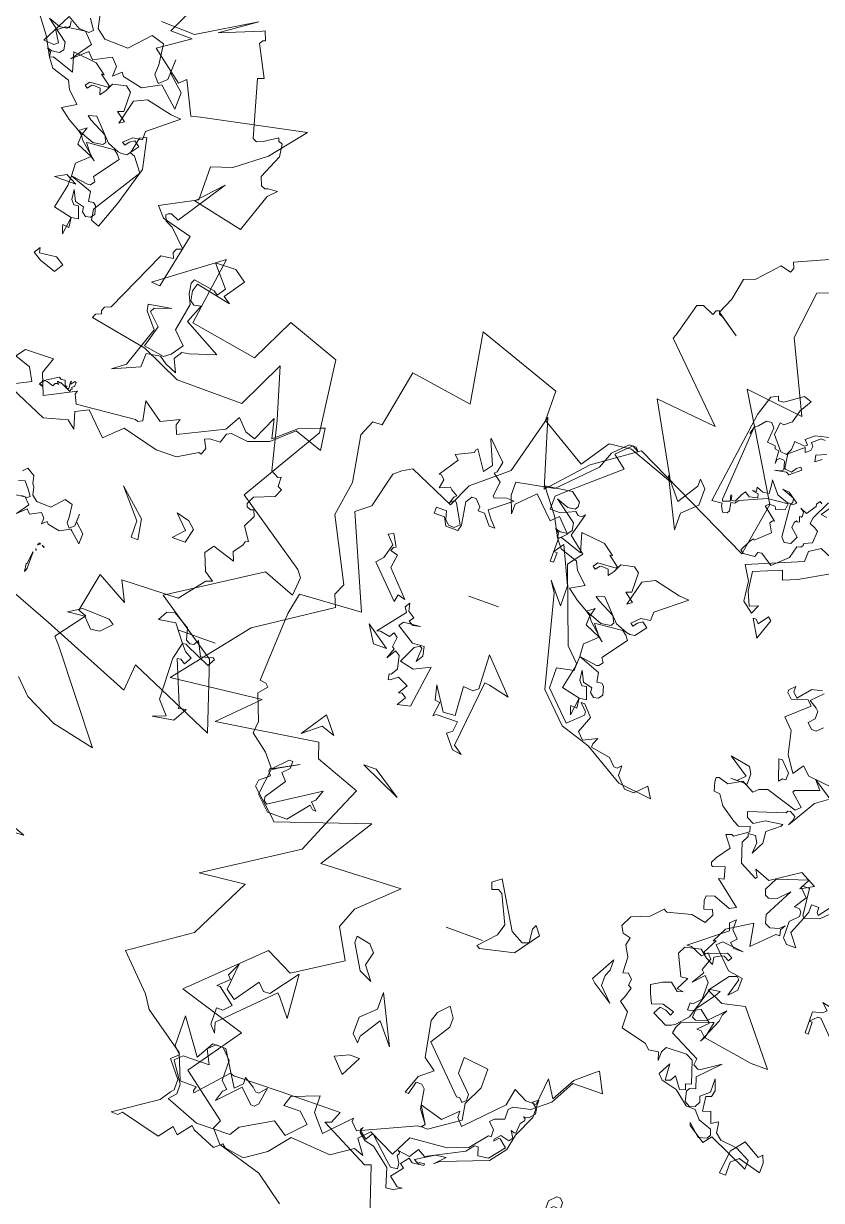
# Model space of a CAD drawing. Header units: metres. Extents: x -71 to 881, y -503 to 661.
# Drawn here: x 206.33 to 210.94, y 552.73 to 559.52 of the extents above; entities that cross this region are included whole.
import ezdxf

# ---------------------------------------------------------------- set-up
doc = ezdxf.new("R2010")
doc.units = ezdxf.units.M
doc.layers.add('ARBRE', color=100, linetype='Continuous', lineweight=13, true_color=0x00ff3f)

# ---------------------------------------------------------------- blocks, each defined once
blk = doc.blocks.new('WMF2', base_point=(0, 0.01))
at = {"color": 251, "lineweight": 0, "true_color": 0x636466}
for points in [[(149.6, -221.91), (157.24, -218.9), (158.3, -210.64), (152.62, -198.66), (162.76, -199.86), (152.65, -183.05), (154.26, -173.69), (175.85, -184.22), (183.13, -179.1), (188.97, -172.64), (192.5, -184.13), (195.26, -173.72), (200.97, -168.92), (202.85, -164.87), (210.8, -168.41), (212.43, -167.44), (213.62, -166.42), (215.13, -160.27), (217.5, -158.38), (210.72, -142.97), (221.5, -142.28), (222.26, -138.6), (222.84, -126.51), (221.75, -126.41), (221.24, -125.83), (222.46, -124.38), (220.76, -119.93), (220.93, -117.85), (217.92, -115.52), (216.01, -113.25), (211.75, -115.52), (215.09, -113.71), (215.69, -113.21), (216.23, -113.25), (216.29, -112.71), (215.78, -112.1), (217.44, -110.7), (217.53, -109.6), (213.13, -105.6), (212.64, -105.02), (197.13, -110.25), (202.88, -101.16), (188.84, -101.73), (195.03, -95.86), (196.4, -92.3), (193.55, -87.25), (201.48, -82.18), (206.17, -84.52), (217.5, -73.62), (205.76, -70.03), (212.07, -61.12), (204.08, -54.99), (204.77, -53.52), (202.84, -51.25), (195.1, -48.95), (190.12, -45.33)], [(52.22, -53.02), (31.88, -54.47), (45.91, -59.56)], [(46.84, -91.88), (40.14, -89.34), (24.4, -82.93), (24.01, -87.6), (8.81, -80.93), (12.69, -92.64), (23.58, -100.08), (8.83, -109.56), (3.27, -107.44), (3.01, -110.61), (3.9, -111.79), (16.57, -120.44), (8.22, -134.47), (9.81, -146.85), (18.98, -150.2), (22.71, -142.59), (34.39, -144.58), (32.65, -156.43), (43.16, -148.65), (41.63, -148.52), (39.67, -158.01), (44.92, -159.4), (46.44, -161.06), (40.43, -164.26), (40.42, -170.12), (36.91, -171.27), (31.95, -175.08), (27.13, -180.99), (44.83, -177.37), (46.41, -176.96), (49.12, -182.48), (50.2, -181.46), (55.69, -185.68), (50.55, -189.17), (54.41, -189.22), (50.23, -198.2)], [(162.25, -221.47), (162.55, -220.76), (164.41, -221.19), (167.6, -217.66), (169.53, -216.89), (170.28, -213.15), (171.44, -210.43), (167.5, -207.63), (170.63, -209.8), (171.33, -210.11), (171.53, -210.62), (172.06, -210.42), (172.36, -209.7), (174.37, -210.56), (175.39, -210.16), (176.98, -204.42), (177.29, -203.7), (165.65, -192.21), (176.34, -193.26), (169.52, -180.97), (177.55, -183.87), (181.35, -183.49), (184.59, -178.67), (192.69, -183.49), (192.69, -188.7), (207.51, -193.95), (205.44, -181.84), (216.23, -183.49), (218.11, -173.58), (219.76, -173.52), (220.92, -170.8), (219.49, -162.84), (220.49, -156.77), (215.08, -146.26), (215.94, -144.26), (215.12, -142.21), (227.2, -134.24), (237.13, -121.84), (221.43, -123.58), (227.53, -117.47), (210.08, -120.09), (209.21, -117.47), (201.41, -114.58), (204.04, -108.47), (206.64, -102.36), (221.47, -92.77), (213.62, -93.64), (218.84, -83.17), (228.67, -76.4), (223.08, -70.7), (221.59, -68.47), (214.46, -63.39), (212.7, -59.01), (209.83, -58.98), (210.04, -58.28), (209.88, -57.88), (205.22, -63.07), (204.55, -62.86), (196.2, -62.98), (185.71, -63.11), (186.56, -61.11), (187.58, -60.7), (178.92, -56.25), (177.9, -56.66), (174.32, -45.95)], [(41.75, -79.1), (39.13, -76.49), (33.51, -73.76), (26.05, -72.12), (37.25, -86.3), (38.33, -87.51), (34.61, -92.45), (35.99, -92.94), (34.69, -99.75), (29.28, -96.73), (30.97, -100.19), (21.09, -100.49), (17.67, -104.7), (16.66, -105.12), (18.28, -106.23), (19.48, -109.18), (18.41, -110.67), (14.49, -109.41), (15.1, -110.95), (13.93, -112.47), (13.73, -113.15), (13.23, -113.37), (14.72, -115.61), (13.76, -117.64), (14.16, -118.66), (14.68, -118.45), (15.39, -118.76), (15.6, -119.27), (14.94, -120.61), (11.56, -121.96), (10.97, -123.39), (11.67, -123.68), (11.74, -125.32), (12.27, -125.11), (13.58, -125.77), (15.6, -134.05), (18.21, -142.77), (22.11, -134.68), (33.61, -134.71), (40.51, -137.9), (50.45, -139.73), (50.16, -140.44), (49.24, -140.81), (49.44, -141.32), (49.15, -142.04), (48.13, -142.44), (43.19, -153.31), (41.06, -153.59), (41.43, -154.51), (41.13, -155.22), (40.11, -155.63), (43.05, -158.46), (44.35, -159.02), (44.76, -160.04), (44.45, -160.3), (43.92, -160.51), (42.49, -159.91), (37.1, -168.03), (40.97, -163.9), (32.15, -161.95), (29.82, -168.64), (28.52, -170), (30.14, -169.93), (30.65, -169.72), (31.37, -170.03), (31.94, -171.46), (30.17, -175.61), (30.45, -177.74), (31.15, -178.04), (31.35, -178.56), (33.6, -177.07), (34.61, -176.66), (35.32, -176.96), (38.04, -186.65), (37.02, -187.05), (39.7, -192.27), (39.35, -192.88), (38.94, -193.04), (39.56, -194.57), (39.97, -194.4), (46.81, -191.62), (41.05, -195.63), (50.47, -189.97), (56.38, -190.15)], [(151.61, -227.39), (162.65, -222.48), (162.25, -221.47), (162.25, -221.47)], [(220.57, -50.22), (221.79, -50.2), (214.78, -54.92), (213.59, -56.76), (213.1, -57.26), (213.13, -59.1), (215.47, -61.97), (214.27, -63.08), (215.5, -64.29), (215.56, -69.52), (211.34, -63.72), (209.67, -66.67), (207.37, -66.7), (203.77, -60.91), (202.56, -62.13), (202.58, -63.23), (200.85, -62.15), (200.24, -61.55), (199.64, -61.56), (198.56, -62.79), (199.01, -59.87), (199.61, -59.26), (200.21, -59.24), (202.55, -61.52), (206.05, -57.94), (205.47, -59.78), (204.85, -60.28), (206.1, -61.48), (206.14, -65.01), (207.85, -66.7), (209.07, -66.69), (210.27, -65.56), (209.03, -63.15), (213.66, -63.1), (214.86, -61.99), (212.51, -58.47), (212.49, -56.77), (213.57, -55.55), (207.7, -53.3), (201.85, -53.37), (200.78, -55.09), (195.57, -58.07), (193.11, -56.39), (190.24, -59.36), (192.08, -61.04), (195, -61.01), (194.41, -62.83), (189.81, -64.59), (189.77, -61.68), (187.3, -58.79), (183.33, -62.96), (183.33, -62.37), (182.1, -61.15), (172.77, -65.4), (172.29, -65.4), (171.68, -66.02), (173.43, -68.94), (169.39, -67.77), (166.98, -70.11), (166.96, -69.01), (165.85, -67.81), (160.08, -73.71), (159.5, -76.65), (157.18, -75.46), (155.35, -75.48), (154.92, -80.22), (153.06, -77.33), (150.8, -81.38), (147.91, -83.85), (147.29, -84.34), (145.55, -80.94), (150.8, -80.88), (153.05, -76.72), (155.95, -74.38), (158.86, -73.73), (159.47, -73.11), (159.44, -71.4), (161.14, -70.78), (161.73, -70.16), (160.64, -69.08), (160.62, -67.87), (161.11, -67.86), (163.5, -64.91), (166.9, -63.65), (173.36, -63.08), (175.14, -59.53), (179.8, -61.8), (181.48, -60.07), (179.75, -57.65), (181.46, -58.23), (184.95, -55.88), (192.02, -56.41), (194.9, -52.85), (198.42, -50.48), (201.82, -51.06), (202.43, -51.55), (203.66, -50.42), (207.69, -52.09), (208.3, -52.68), (210.1, -50.35), (211.21, -51.44), (213, -49.09), (219.97, -50.84), (220.57, -50.22), (220.57, -50.22)], [(156.89, -69.51), (157.43, -66.75), (159.56, -64.03), (167.3, -61.05), (168.14, -60.32), (166.54, -62.02), (168.32, -61.8), (171.36, -59.94), (170.42, -59.42), (170.47, -59.72), (169.59, -59.84), (169.56, -59.52), (171.59, -59.29), (172.31, -59.83), (173.34, -58.5), (172.64, -57.96), (174.22, -55.94), (172.57, -54.64), (171.71, -54.74), (173.12, -54.01), (174.29, -53.87), (175.3, -57.08), (178.61, -59.71), (180.18, -60.09), (181.49, -61.11), (181.56, -61.74), (181.3, -62.07), (181.53, -61.43), (180.22, -60.39), (179.42, -61.68), (175.68, -58.22), (174.72, -57.4), (173.53, -57.53), (173.65, -58.47), (174.34, -59.58), (174.13, -59.93), (174.18, -60.23), (174.45, -60.45), (172.34, -60.13), (171.33, -61.75), (169.98, -60.98), (163.78, -64.16), (162.73, -65.48), (162.11, -65.55), (161.63, -64.1), (159.84, -64.31), (157.76, -66.95), (159.09, -68.05), (159.4, -68.02), (159.94, -67.33), (159.98, -67.64), (159.15, -68.6), (157.6, -68.22), (157.12, -68.85), (157.81, -69.96), (157.22, -69.78), (156.92, -69.81), (156.81, -71.58), (156.27, -72.27), (156.3, -72.59), (156.65, -72.85), (155.79, -72.95), (154.94, -73.93), (155.05, -74.81), (156.1, -75.62), (155.22, -76.3), (155.18, -73.27), (156.89, -69.51), (156.89, -69.51)], [(147.98, -61.05), (146.87, -62.15), (146.26, -62.15), (145.66, -61.53), (145.66, -59.83), (146.26, -60.44), (146.87, -60.44), (147.98, -59.23), (145.66, -55.68), (147.98, -58.61), (147.98, -61.05), (147.98, -61.05)], [(171.68, -66.02), (173.31, -68.24), (173.88, -71.59), (174.47, -72.18), (175.5, -72.18), (176.09, -69.97), (176.66, -69.97), (175.5, -73.22), (173.31, -74.97), (175.5, -76.59), (176.66, -82.74), (176.09, -84.36), (174.47, -86.09), (173.31, -84.36), (173.31, -82.74), (175.5, -79.36), (168.32, -72.18), (167.74, -72.18), (167.15, -71.59), (166.58, -72.18), (166.58, -73.22), (169.36, -76), (169.36, -78.78), (164.96, -78.33), (164.96, -74.97), (166.58, -71.59), (166.11, -68.82), (171.09, -65.45), (172.15, -65.45), (171.68, -66.02), (171.68, -66.02)], [(211.1, -72.56), (210.01, -72.56), (208.8, -73.77), (211.73, -76.09), (212.35, -76.09), (210.51, -77.8), (211.1, -78.4), (210.01, -80.71), (210.51, -76.09), (208.8, -74.88), (205.88, -79.01), (204.66, -77.8), (203.56, -77.8), (200.04, -82.55), (199.42, -74.88), (201.73, -77.8), (202.34, -78.4), (210.51, -70.25), (210.01, -68.43), (211.1, -69.64), (211.1, -72.56), (211.1, -72.56)], [(187.57, -69.19), (189.89, -71.62), (187.57, -72.72), (185.74, -72.72), (187.57, -69.19), (187.57, -69.19)], [(122.21, -79.14), (120.38, -81.45), (117.46, -79.74), (116.86, -80.36), (116.37, -79.14), (116.37, -77.44), (120.38, -78.53), (121.59, -77.44), (121.59, -75.13), (122.69, -75.13), (122.21, -79.14), (122.21, -79.14)], [(184.65, -79.77), (186.95, -76.25), (186.95, -75.04), (188.18, -76.25), (188.18, -79.17), (185.74, -81.48), (185.74, -84.42), (181.72, -76.25), (184.65, -79.77), (184.65, -79.77)], [(114.51, -132.19), (129.81, -142.39), (128.59, -140.94), (132.57, -139.47), (132.73, -139.13), (130.53, -137.19), (131.32, -136.44), (136.79, -138.11), (138.2, -137.61), (139, -136.87), (141.22, -138.01), (143.41, -136.76), (145.13, -137.25), (145.63, -137.09), (145.6, -136.33), (145.13, -134.84), (144.07, -134.71), (142.97, -132.98), (140.36, -131.23), (139.36, -130.72), (137.49, -131.32), (137.22, -130.44), (139.58, -128.86), (139.92, -129.04), (140.84, -128.69), (139.42, -126.79), (141.03, -124.5), (141.52, -123.53), (141.36, -123.04), (141.12, -122.91), (139.13, -123.53), (138.58, -121.59), (139.52, -121.34), (135.03, -117.8), (136.15, -117.21), (139.1, -118.34), (140.49, -117.9), (140.5, -117.08), (140.06, -115.71), (138.68, -116.15), (138.33, -115.23), (139.13, -113.66), (141.69, -114.16), (145.74, -113.14), (146.33, -113.43), (148.12, -111.55), (151.13, -110.32), (152.08, -108.49), (151.44, -107.36), (150.04, -107.03), (150.34, -105.65), (149.29, -103.85), (149.18, -101.08), (148.29, -101.35), (147.47, -100.54), (147.61, -99.46), (147.03, -99.16), (147.51, -97.44), (147.99, -96.52), (146.26, -95.22), (146.17, -92.39), (141.64, -91.28), (140.84, -90.46), (139.13, -90.72), (138.69, -89.34), (138.63, -90.88), (138.17, -91.79), (134.57, -91.91), (133.35, -91.28), (132.09, -87.5), (133.07, -87.18), (132.73, -86.26), (133.71, -85.95), (135.09, -87.89), (135.6, -86.91), (136.47, -86.63), (136.66, -89.45), (137.77, -87.31), (136.97, -86.47), (134.21, -85.79), (131.7, -83.77), (130.11, -83.69), (128.85, -82.3), (126.54, -81.5), (126.24, -80.52), (126.57, -79.87), (128, -79.47), (130.14, -81.38), (129.97, -80.9), (127.04, -78.97), (125.91, -80.36), (118.92, -77.16), (118.88, -78.69), (121.4, -80.01), (124.34, -80.36), (125.43, -81.26), (125.58, -82.58), (125.74, -83.07), (126.83, -82.4), (127.49, -84.3), (128.86, -83.86), (129.13, -86.37), (128.24, -86.66), (128, -87.76), (128.66, -89.67), (128.66, -87.28), (130.11, -86.07), (129.76, -85.15), (130.27, -84.17), (131.22, -83.92), (132.14, -84.39), (132.47, -86.12), (132.16, -86.71), (131.17, -87.01), (131.77, -88.88), (128.43, -92.34), (131.45, -90.3), (131.93, -90.21), (132.84, -90.68), (132.69, -91.75), (138.01, -94.49), (137.8, -95.54), (137.29, -96.51), (132.41, -98.35), (132.02, -98.48), (132.65, -95.66), (133.11, -94.75), (131.35, -98.96), (131.2, -100.04), (130.7, -101), (133.23, -98.36), (135.1, -97.76), (135.74, -98.1), (135.68, -99.63), (133.33, -102.77), (132.87, -103.68), (134.56, -103.4), (136.24, -97.94), (137.95, -96.02), (138.58, -95.62), (139.55, -95.29), (142.04, -96.56), (141.41, -97.82), (140.33, -97.67), (139.33, -97.16), (139.01, -97.82), (141.07, -98.46), (142.94, -97.86), (143.7, -99.41), (144.2, -100.81), (142.43, -101.88), (141.01, -102.38), (139.61, -101.25), (138.63, -101.56), (139.77, -101.73), (138.66, -103.88), (139.89, -103.76), (141.57, -107.36), (140.9, -108.66), (138.27, -109.27), (136.88, -108.14), (135.58, -107.47), (135.77, -108.71), (134.62, -109.36), (134.22, -109.47), (133.26, -108.98), (132.92, -109.62), (133.89, -110.13), (137.3, -108.77), (137.63, -108.93), (136.36, -111.4), (136.84, -111.24), (135.54, -113.78), (131.42, -116.34), (130.72, -112.44), (127.35, -115.8), (126.6, -115.82), (126.85, -116.77), (126.37, -117.68), (127.17, -116.93), (128.65, -116.47), (129.55, -116.93), (129.96, -118.38), (127.38, -123.37), (129.16, -121.51), (130.54, -121.07), (131.19, -121.4), (131.54, -122.32), (130.4, -124.53), (125.18, -126.19), (126.16, -124.31), (123.96, -125.55), (126.75, -127), (131.48, -123.86), (134.15, -124.91), (133.52, -123.75), (133.68, -123.43), (136.79, -125.04), (137.86, -128.38), (137.23, -129.62), (137.38, -130.11), (136.11, -130.19), (135.51, -129.14), (135.65, -127.24), (134.56, -129.39), (134.72, -131.45), (132.62, -133.14), (132.44, -133.48), (135.45, -133.06), (137.16, -131.97), (138.4, -132.6), (138.75, -133.52), (132.62, -135.52), (132.46, -135.87), (131.99, -135.96), (131.01, -135.45), (131.05, -134.73), (131.55, -133.76), (128.65, -138.59), (126.7, -139.98)], [(18.5, -90.74), (17.84, -93.61), (20.02, -96.45), (22.98, -96.02), (22.05, -97.63), (20.72, -98), (17.93, -96.37), (17.41, -94.37), (16.65, -93.94), (15.97, -94.11), (15.49, -94.96), (14.21, -92.52), (12.21, -93.06), (11.86, -92.86), (12.6, -91.6), (16.89, -93.51), (17.23, -93.72), (17.84, -93.61), (16.91, -92.52), (15.64, -91.79), (16.37, -90.52), (17.22, -91.02), (17.83, -90.91), (14.87, -83.79), (14.78, -83.17), (13.49, -83.45), (14.87, -81.07), (17.86, -80.56), (18.47, -80.47), (16.28, -81.33), (18.28, -83.52), (18.5, -90.74), (18.5, -90.74)], [(193.06, -90.68), (193.06, -91.77), (190.63, -91.29), (189.54, -90.08), (190.15, -87.76), (188.32, -85.45), (190.63, -86.53), (193.06, -90.68), (193.06, -90.68)], [(30.71, -93.26), (29.79, -92.67), (31.51, -90.88), (33.12, -90.61), (34.74, -92.37), (37.69, -92.07), (35.5, -93.43), (30.71, -93.26), (30.71, -93.26)], [(132.71, -95.54), (133.58, -96.42), (134.37, -96.42), (132.71, -98.1), (134.81, -99.76), (136.47, -98.97), (136.93, -98.97), (136.93, -100.2), (136.47, -100.2), (135.25, -101.44), (135.25, -104.42), (136.12, -105.31), (137.8, -103.54), (136.47, -105.66), (136.93, -106.1), (136.12, -108.22), (136.93, -109.09), (137.8, -108.22), (139.92, -109.09), (140.71, -109.09), (134.81, -113.75), (135.25, -114.99), (134.37, -115.87), (134.37, -114.12), (133.14, -112.88), (134.02, -111.98), (133.14, -111.2), (131.46, -111.2), (135.25, -111.63), (136.12, -110.76), (132.71, -107.41), (130.14, -106.98), (130.14, -104.87), (131.46, -103.54), (130.59, -106.54), (131.03, -106.98), (132.27, -106.54), (134.81, -103.19), (131.92, -101.88), (128.03, -102.76), (120.98, -94.11), (123.89, -94.11), (132.71, -95.54), (132.71, -95.54)], [(12.72, -95.5), (19.16, -95.5), (12.72, -95.5), (12.72, -95.5)], [(46.51, -96.62), (46.65, -96.16), (46.74, -95.97), (46.95, -97.29), (46.8, -97.34), (46.58, -99.41), (46.49, -99.57), (46.51, -96.62), (46.51, -96.62)], [(151.83, -99.7), (151.83, -97.88), (149.53, -95.56), (153.05, -97.88), (153.66, -98.49), (151.35, -102.62), (151.35, -100.8), (151.83, -99.7), (151.83, -99.7)], [(173.74, -97.12), (171.08, -99.94), (170.47, -101.94), (172.73, -106.71), (173.49, -107.11), (174.53, -106.76), (174.92, -107.91), (173.5, -109.02), (168.96, -101.3), (166.77, -100.11), (165.62, -100.49), (165.9, -102.84), (165.52, -103.6), (164.39, -102.19), (167.39, -98.11), (173.12, -96.81), (173.74, -97.12), (173.74, -97.12)], [(173.09, -98.24), (179.55, -98.24), (173.09, -98.24), (173.09, -98.24)], [(46.06, -100), (46.17, -99.95), (46.26, -100.23), (46.22, -100.08), (46.06, -100), (46.06, -100)], [(45.08, -100.81), (45.46, -101.12), (45.03, -100.9), (45.08, -100.81), (45.08, -100.81)], [(45.94, -101.27), (45.76, -101.16), (46.23, -100.87), (46.06, -101.21), (45.94, -101.27), (45.94, -101.27)], [(111.88, -106.14), (110.25, -104.06), (110.25, -101.98), (111.34, -103.08), (112.32, -101.98), (115.5, -105.17), (116.06, -105.17), (117.15, -104.06), (116.61, -104.06), (116.61, -101.98), (117.15, -101.98), (117.15, -105.71), (115.5, -106.14), (114.95, -106.7), (116.06, -107.79), (111.34, -106.7), (111.88, -106.14), (111.88, -106.14)], [(41.84, -105.25), (43.62, -104.29), (45.73, -104.74), (46.01, -105.12), (46.77, -104.41), (46.73, -105.44), (47.43, -106.2), (49.22, -105.25), (49.85, -105.94), (51.28, -104.6), (49.82, -106.67), (50.87, -107.74), (52.95, -107.44)], [(51.53, -107.75), (50.51, -107.72), (50.13, -108.07), (50.82, -109.11), (51.79, -110.25), (52.85, -109.93)], [(52.77, -111.68), (52.09, -112.38), (50.71, -111.59), (50.41, -110.19), (50.06, -109.81), (49.75, -108.42), (48.76, -107.65), (46.27, -107.55), (44.45, -109.59), (43.06, -109.17), (42.78, -107.03), (42.83, -106.03), (42.2, -105.27), (41.44, -105.97), (41.35, -108.07), (41.41, -106.7), (39.72, -105.17), (39.79, -103.4), (41.84, -105.25), (41.84, -105.25)], [(41.84, -105.25), (41.63, -105.03), (41.84, -105.25), (41.84, -105.25)], [(31.94, -110.31), (36.07, -115.05), (31.32, -110.9), (30.71, -107.38), (31.94, -107.38), (31.94, -110.31), (31.94, -110.31)], [(216.62, -108.51), (216.01, -113.25), (213.7, -115.58), (213.1, -115.58), (213.1, -114.35), (214.19, -113.25), (213.1, -112.03), (215.41, -108.51), (215.41, -107.9), (214.8, -107.41), (206.64, -112.66), (207.25, -110.82), (207.86, -110.33), (206.64, -109.11), (207.25, -109.11), (207.86, -109.72), (210.77, -106.2), (214.19, -106.2), (216.62, -108.51), (216.62, -108.51)], [(23.77, -111.52), (26.08, -113.84), (23.77, -113.24), (22.56, -112.13), (23.16, -109.69), (25.47, -109.69), (23.77, -111.52), (23.77, -111.52)], [(119.97, -122.05), (121.3, -120.73), (123.86, -119.93), (125.08, -116.95), (123.4, -114.83), (125.08, -114.83), (125.96, -115.71), (125.96, -118.61), (124.64, -119.93), (124.64, -120.73), (125.08, -121.17), (125.96, -121.17), (124.64, -123.29), (125.96, -124.6), (125.96, -124.95), (124.64, -124.95), (124.21, -120.73), (124.21, -120.38), (123.86, -119.93), (123.4, -121.17), (123.4, -122.5), (122.09, -122.5), (122.09, -121.61), (121.74, -121.17), (117.52, -126.7)], [(194.63, -115.87), (201.7, -119.08), (199.51, -119.1), (194.63, -115.87), (194.63, -115.87)], [(60.09, -124.38), (56.38, -126.21), (57.56, -128.41), (60.34, -129.35), (59.17, -130.88), (54.25, -131.01), (55.18, -128.25), (53.81, -124.69), (48.67, -127.32), (48.87, -126.75), (48.11, -125.21), (37.91, -126.12), (37.44, -125.97), (36.67, -126.35), (37.35, -129.67), (33.92, -127.23), (30.88, -128.65), (31.23, -127.59), (30.59, -126.09), (23.17, -129.77), (21.67, -132.34), (19.86, -130.44), (18.12, -129.86), (16.15, -134.19), (15.36, -130.85), (11.87, -133.9), (8.32, -135.28), (7.59, -135.54), (7.07, -131.77), (12.02, -133.45), (15.55, -130.27), (19.06, -129.03), (22.02, -129.38), (22.79, -129), (23.33, -127.38), (25.15, -127.33), (25.92, -126.95), (25.23, -125.56), (25.63, -124.43), (26.08, -124.57), (29.34, -122.59), (32.94, -122.53), (39.22, -124.13), (42.07, -121.37), (45.72, -125.04), (47.88, -123.97), (47.05, -121.13), (48.46, -122.25), (52.55, -121.18), (59.04, -124.03)], [(208.1, -122), (210.46, -122.83), (213.34, -120.5), (210.43, -124.86), (208.1, -122), (208.1, -122)], [(54.16, -127.33), (52.25, -128.51), (51.85, -128.21), (51.22, -128.34), (51.11, -128.15), (50.9, -127.48), (50.6, -127.43), (50.52, -127.17), (50.44, -127.11), (50.17, -127.21), (50.23, -128.35), (50.16, -128.51), (50.16, -128.08), (50.07, -128.03), (49.62, -128.66), (49.33, -128.62), (49.38, -127.89), (49.74, -127.62), (49.57, -127.32), (49.82, -127.23), (49.84, -126.81), (51.76, -127.71), (51.74, -127.58), (52.22, -127.74), (52.33, -127.68), (51.98, -127.29), (52.17, -127.38), (52.57, -127.26), (52.83, -126.75), (53.96, -127.11), (54.74, -127.1), (54.8, -126.57), (54.93, -126.53), (54.96, -126.46), (54.93, -126.32), (54.74, -126.22), (54.51, -126.31), (54.41, -126.05), (55.06, -126.28), (54.16, -127.33), (54.16, -127.33)], [(190.5, -128.76), (189.64, -129.45), (189.46, -131.17), (193.19, -131.13), (193.65, -130.73), (193.32, -133.22), (194.17, -133.3), (194.78, -135.8), (192.24, -131.89), (190.15, -132.02), (190.49, -137.07), (188.78, -136.9), (187.93, -137.58), (188.18, -143.5), (182.86, -137.92), (186.5, -138.74), (187.36, -138.82), (188.57, -127.35), (187.03, -126.24), (188.66, -126.48), (190.5, -128.76), (190.5, -128.76)], [(167.53, -134.78), (172.77, -136.49), (177.52, -141.23), (181.55, -156.93), (182.76, -158.76), (179.84, -155.24), (179.84, -158.76), (182.76, -165.09), (183.97, -163.4), (183.36, -163.4), (183.36, -161.69), (183.97, -161.69), (183.97, -165.71), (182.76, -166.93), (185.07, -169.24), (186.28, -168.03), (189.83, -171.55), (192.73, -168.64), (192.73, -166.93), (193.83, -169.85), (193.83, -172.16), (187.38, -173.37), (181.55, -179.23), (180.45, -182.15), (178.13, -184.47), (176.91, -184.47), (176.31, -183.86), (177.52, -184.47), (179.84, -182.15), (177.52, -180.32), (185.07, -173.85), (186.89, -172.16), (186.89, -169.85), (185.07, -169.85), (182.76, -170.95), (182.15, -170.45), (181.55, -170.45), (181.05, -170.95), (182.15, -166.93), (179.21, -164.61), (181.05, -162.17), (176.31, -149.38), (174, -147.07), (174, -145.86), (176.91, -145.25), (176.91, -141.71), (172.29, -137.1), (169.85, -139.41), (169.85, -140.01), (171.07, -141.23), (170.45, -141.23), (168.76, -139.41), (169.85, -136.49), (168.76, -135.38), (166.44, -136.49), (166.93, -135.38), (166.93, -134.78), (163.52, -134.17), (162.29, -132.95), (161.69, -132.95), (161.08, -133.55), (161.08, -131.86), (159.38, -130.03), (157.67, -130.03), (155.85, -131.86), (154.74, -130.03), (160.6, -130.65), (167.53, -134.78), (167.53, -134.78)], [(198.96, -132.02), (199.76, -132.54), (200.36, -132.4), (199.38, -133.95), (201.26, -134.85), (202.39, -133.98), (202.72, -133.9), (202.93, -134.84), (202.59, -134.91), (201.88, -136.06), (202.37, -138.31), (203.19, -138.84), (204.17, -137.22), (203.51, -139.04), (203.93, -139.29), (203.69, -141.03), (204.43, -141.55), (204.96, -140.74), (206.69, -141.04), (207.29, -140.91), (203.63, -145.45), (204.17, -146.3), (203.66, -147.12), (203.34, -145.79), (202.2, -145.06), (202.72, -144.26), (201.92, -143.8), (200.66, -144.08), (203.6, -143.77), (204.12, -142.96), (200.96, -141), (198.96, -141.1), (198.59, -139.51), (199.36, -138.28), (199.2, -140.69), (199.61, -140.96), (200.47, -140.41), (201.83, -137.47), (199.42, -136.95), (196.65, -138.27), (197.74, -130.97), (199.93, -130.47), (198.96, -132.02), (198.96, -132.02)], [(28.56, -153.92), (30.94, -150.53), (29.67, -149.64), (35.82, -150.93), (36.23, -149.61), (35.92, -147.95), (35.22, -147.45), (34.02, -147.66), (35.31, -144.47), (28.78, -140.9), (33.22, -139.51), (34.42, -139.31), (35.29, -137.92), (34.3, -135.76), (36.32, -136.63), (37.59, -137.52), (39.98, -137.11), (40.07, -134.73), (44.54, -132.73), (42.46, -134.33), (40.08, -141.29), (42.26, -143.89), (42.45, -144.97), (38.49, -145.64), (41.28, -144.68), (41.66, -143.99), (39.59, -141.99), (40.67, -138.22), (37.1, -137.61), (35.99, -138.41), (34.61, -140.39), (36.71, -142.49), (35.82, -147.35), (36.59, -148.94), (36.91, -150.74), (36.53, -151.43), (32.84, -150.83), (32.14, -150.33), (31.15, -151.75), (34.23, -155.28), (30.66, -155.41), (28.56, -153.92), (28.56, -153.92)], [(140.36, -139.63), (140.36, -137.8), (143.28, -137.8), (142.18, -137.8), (140.97, -139.01), (144.49, -141.33), (140.97, -140.72), (140.36, -139.63), (140.36, -139.63)], [(172.09, -138.69), (172.45, -139.76), (172.53, -140.18), (171.42, -140.08), (171.62, -141.79), (170.39, -141.96), (171.14, -144.02), (171.94, -143.9), (172.54, -144.66), (172.74, -146.37), (171.85, -144.55), (170.26, -144.14), (170.19, -143.29), (169.43, -142.72), (168.61, -142.9), (168.09, -143.61), (168.48, -145.07), (168.92, -145.41), (169.79, -145.28), (170.04, -146.94), (173.91, -148.36), (170.8, -147.91), (170.41, -148.01), (169.9, -148.71), (170.41, -149.48), (167.33, -153.6), (167.88, -154.33), (168.63, -154.89), (173.09, -154.46), (173.45, -154.42), (171.93, -152.49), (171.21, -151.97), (174.13, -154.55), (174.64, -155.32), (175.4, -155.88), (172.47, -154.78), (170.8, -155.02), (170.42, -155.53), (171.04, -156.68), (174.04, -158.22), (174.74, -158.74), (173.33, -159.18), (169.98, -155.59), (167.94, -154.77), (167.31, -154.68), (166.44, -154.8), (165.01, -156.7), (165.95, -157.41), (166.73, -156.9), (167.3, -156.16), (167.79, -156.52), (166.47, -157.79), (164.8, -158.03), (164.79, -159.51), (159.94, -163.43), (161.71, -163.57), (166.28, -164.6), (168.39, -163.57), (169.49, -159.28), (168.67, -159.85), (170.32, -161.09), (169.36, -161.46), (169.4, -164.84), (170.39, -165.59), (172.66, -165.09), (173.31, -163.69), (174.06, -162.7), (174.38, -163.72), (175.5, -163.78), (175.85, -163.73), (176.42, -162.98), (176.92, -163.36), (176.35, -164.1), (173.23, -164.33), (173.04, -164.58), (174.93, -166.01), (174.5, -166.07), (176.45, -167.55), (180.59, -167.98), (179.68, -164.7), (183.52, -166.03), (184.12, -165.76), (184.28, -166.58), (184.98, -167.12), (184.09, -166.85), (182.78, -167.03), (182.25, -167.74), (182.48, -169.01), (186.32, -171.88), (184.25, -171.11), (183.02, -171.28), (182.66, -171.8), (182.73, -172.63), (184.43, -173.9), (189.08, -173.24), (185.87, -169.02), (184.12, -165.76), (182.95, -164.22), (179.83, -163.17), (179.13, -161.78), (177.11, -159.84), (179.39, -158.51), (177.45, -157.05), (175.4, -155.88), (174.19, -156.77), (174.64, -155.32), (174.73, -153.72), (171.93, -152.49), (174.04, -150.58), (173.91, -148.36), (173.97, -146.62), (174.86, -142.5), (171.62, -141.79), (172.09, -138.69), (172.09, -138.69)], [(208.87, -141.57), (204.74, -138.66), (207.06, -138.66), (208.87, -141.57), (208.87, -141.57)], [(134.49, -141.88), (134.49, -140.66), (135.1, -140.66), (135.58, -140.05), (136.81, -143.6), (136.19, -143.6), (134.49, -141.88), (134.49, -141.88)], [(132.52, -143.85), (133.8, -142.07), (135.57, -144.77), (136.49, -148.75), (138.25, -150.51), (134.73, -153.67), (135.57, -154.51), (138.25, -153.67), (139.17, -154.51), (139.17, -154.97), (138.25, -155.89), (138.25, -154.97), (137.42, -154.14), (135.57, -156.36), (133.8, -156.73)], [(133.35, -156.36), (135.2, -154.51), (133.8, -153.67), (133.35, -153.21), (133.35, -151.92), (134.27, -150.97), (133.35, -150.05), (132.52, -150.05), (131.57, -150.97)], [(126.66, -142.07), (131.11, -142.53), (132.52, -143.85), (132.52, -143.85)], [(59.05, -144.81), (61.87, -145.83), (63.32, -146.72), (62.67, -147.76), (62.48, -146.91), (59.55, -147.25), (58.09, -146.36), (59.05, -144.81), (59.05, -144.81)], [(208.96, -155.15), (209.4, -154.92), (209.63, -154.33), (208.3, -153.97), (208.67, -151.63), (204.64, -147.41), (205.96, -147.79), (206.24, -146.5), (211.37, -151.69), (210.33, -152.81), (209.63, -155.34), (210.96, -156.71), (210.11, -157.18), (208.96, -155.15), (208.96, -155.15)], [(59.93, -151.15), (60.32, -152.23), (60.38, -152.67), (59.29, -152.55), (59.49, -154.26), (58.26, -154.43), (58.99, -156.48), (59.78, -156.36), (60.39, -157.12), (60.6, -158.84), (59.69, -157), (58.12, -156.61), (58.04, -155.76), (57.3, -155.21), (56.47, -155.37), (55.94, -156.07), (56.34, -157.53), (56.79, -157.86), (57.66, -157.75), (57.9, -159.41), (61.78, -160.83), (58.66, -160.38), (58.28, -160.48), (57.75, -161.18), (58.26, -161.95), (55.2, -166.06), (55.75, -166.8), (56.5, -167.36), (60.96, -166.95), (61.31, -166.89), (59.77, -164.96), (59.07, -164.44), (62, -167.02), (62.51, -167.79), (63.26, -168.35), (60.34, -167.25), (58.66, -167.5), (58.28, -168), (58.89, -169.15), (61.9, -170.7), (62.6, -171.21), (61.18, -171.65), (57.84, -168.06), (55.81, -167.24), (55.17, -167.15), (54.29, -167.27), (52.87, -169.18), (53.82, -169.88), (54.6, -169.37), (55.15, -168.63), (55.66, -169.01), (54.32, -170.26), (52.66, -170.5), (52.66, -171.97), (47.81, -175.9), (49.56, -176.04), (54.15, -177.07), (56.26, -176.06), (57.34, -171.75), (56.54, -172.31), (58.19, -173.55), (57.21, -173.91), (57.26, -177.31), (58.26, -178.06), (60.53, -177.56), (61.17, -176.18), (61.91, -175.17), (62.25, -176.19), (63.37, -176.26), (63.72, -176.21), (64.28, -175.46), (64.78, -175.83), (64.22, -176.58), (61.08, -176.8), (60.89, -177.07), (62.8, -178.48), (62.37, -178.54), (64.31, -180), (68.46, -180.44), (67.52, -177.18), (71.39, -178.5), (71.97, -178.23), (72.13, -179.07), (72.84, -179.59), (71.95, -179.32), (70.65, -179.51), (70.12, -180.21), (70.34, -181.46), (74.19, -184.37), (72.12, -183.59), (70.89, -183.77), (70.51, -184.27), (70.59, -185.1)], [(76.95, -185.71), (73.74, -181.48), (71.97, -178.23), (70.82, -176.69), (67.68, -175.65), (66.98, -174.25), (64.97, -172.31), (67.26, -170.98), (65.32, -169.52), (63.26, -168.35), (62.04, -169.25), (62.51, -167.79), (62.6, -166.17), (59.77, -164.96), (61.9, -163.05), (61.78, -160.83), (61.83, -159.09), (62.73, -154.97), (59.49, -154.26), (59.93, -151.15), (59.93, -151.15)], [(189.52, -151.57), (194.75, -151.57), (189.52, -151.57), (189.52, -151.57)], [(56.45, -156.83), (51.18, -165.09), (52.99, -167.49), (53.79, -167.78), (53.24, -170.6), (52.14, -171.11), (51.01, -165.85), (52.98, -159.15), (54.67, -154.45), (56.12, -154.97), (56.45, -156.83), (56.45, -156.83)], [(62.6, -160.74), (60.66, -159.76), (64.44, -159.76), (62.6, -160.74), (62.6, -160.74)], [(147.09, -161.3), (148.81, -164.22), (148.31, -164.22), (147.7, -163.6), (146.47, -165.31), (145.88, -164.82), (147.09, -161.3), (147.09, -161.3)], [(203.13, -162.67), (204.93, -162.67), (204.93, -163.71), (203.13, -163.71), (202.75, -162.29), (202.01, -161.54), (200.96, -161.54), (200.21, -162.29), (202.01, -165.5), (202.37, -165.88), (203.13, -165.12), (202.75, -166.25), (202.37, -166.64), (203.5, -167.31), (203.82, -167.68), (205.6, -166.93), (205.31, -168.42), (205.98, -169.09), (206.34, -169.09), (204.18, -172.31), (204.93, -173.05), (202.01, -174.48), (202.01, -174.86), (201.7, -175.24), (199.54, -172.01), (198.43, -173.43), (200.21, -177.4), (200.21, -177.69), (197, -174.48), (197.38, -172.69), (197.76, -172.31), (196.33, -171.27), (196.63, -168.73), (196.33, -168.42), (194.53, -169.09), (193.04, -169.09), (196.63, -166.25), (195.57, -164.83), (194.53, -163.71), (195.57, -163.71), (197, -165.5), (198.12, -165.5), (198.12, -166.25), (199.17, -167.31), (199.92, -167.31), (200.59, -166.25), (199.92, -162.29), (200.21, -161.25), (202.37, -161.25), (203.13, -162.67), (203.13, -162.67)], [(138.94, -175.74), (144.01, -172.85), (146.39, -171.88), (146.93, -173.42), (151.56, -171.55), (151.13, -168.2), (150.13, -165.91), (148.68, -166.49), (149.35, -164.92), (151.24, -166.38), (151.67, -169.75), (153.13, -172.22), (143.98, -176.02), (143.88, -177.83), (142.05, -179.02), (139.92, -178.12), (138.94, -175.74), (138.94, -175.74)], [(142.93, -184.24), (144.01, -184.38), (142.96, -185.86)], [(146.97, -193.1), (147.96, -192.3), (148.2, -193.41), (146.53, -194.15)], [(147.57, -196.24), (148.3, -196.27), (149.64, -195.16), (149.18, -194.59), (149.23, -193.84), (150.01, -193.2), (150.32, -193.98), (152.67, -192.02), (152.33, -189.62), (152.2, -189.45), (151.09, -189.35), (150.48, -190.21), (149.91, -190.68), (149.57, -190.27), (151.32, -188.81), (151.86, -189.06), (153.85, -188.7), (152.77, -188.98), (152.4, -189.29), (152.8, -190.62), (152.94, -190.78), (153.69, -190.85), (154.05, -190.54), (154.11, -189.8), (154.29, -191.99), (154.99, -192.09), (155.13, -192.59), (156.55, -192.72), (156.32, -195.25), (156.96, -196.02), (157.91, -195.93), (158.87, -194.78), (159.49, -194.28), (159.79, -193.07), (159.51, -193.9), (160.36, -181.18), (160.3, -180.89), (159.09, -181.29), (159.32, -182.35), (159.11, -182.21), (158.95, -181.51), (158.27, -181.62), (157.59, -183.02), (157.18, -183.64), (156.35, -183.07), (154.92, -183.39), (155.08, -184.08), (156.2, -184.24), (155.47, -184.34), (155.62, -185.07), (154.42, -184.57), (153.35, -184.75), (153.51, -186.38), (153.6, -187.08), (151.95, -185.01), (149.99, -184.32), (149.29, -184.43), (149.15, -184.65), (149.29, -185.38), (151.47, -186.21), (150.33, -186.08), (148.46, -184.81), (149.07, -184.27), (149.41, -184.25), (148.91, -178.66), (148.24, -177.88), (147.12, -178.09), (146.52, -179.46), (147.86, -180.69), (147.82, -181.61), (147.53, -182), (147.35, -181.89), (146.99, -181.96), (147.31, -182.82), (146.97, -182.85), (146.83, -183.07), (146.96, -183.8), (147.57, -184.22), (146.37, -183.73), (145.25, -185.38), (145.32, -185.75), (144.9, -186.35), (144.5, -186.09)], [(143.51, -186.63), (145.06, -183.4), (145.23, -182.31), (144.26, -181.94), (143.6, -181.51), (143.77, -179.46), (145.1, -178.82), (145.07, -178.48), (145.34, -178.09), (146.02, -177.93), (146.55, -175.84), (149.03, -173.49), (151.13, -174.93), (151.83, -174.83), (152.07, -174.01), (154.04, -173.82), (154.65, -174.25), (153.72, -176.12), (153.29, -176.72), (153.08, -176.57), (150.75, -178.69), (151.6, -180.16), (151.31, -180.6), (150.94, -180.67), (153.31, -182.54), (152.7, -183.08), (151.76, -183.04), (151.56, -182.89), (151.5, -182.59), (150.64, -182.91), (149.91, -183.05), (149.78, -184.18), (153.37, -183.87), (157.76, -181.91), (158.22, -181.26), (158.87, -181.13), (158.61, -179.74), (158.9, -179.3), (159.63, -179.15), (160.17, -180.16), (160.23, -180.53), (161.97, -180.37), (159.66, -196.47), (158.58, -199.98), (157.43, -200.58), (157.16, -199.85), (156.26, -199.9), (153.31, -201.99), (151.94, -201.5), (153.21, -199.48), (153.79, -197.33), (154.96, -196.37), (155.66, -196.47), (155.88, -194.31), (153.91, -191.96), (152.87, -191.86), (152.36, -192.9), (152.27, -194.36), (150.48, -194.18), (150.11, -194.49), (150.75, -195.26), (149.38, -196.4), (146.61, -197.04)], [(167.3, -178.31), (164.99, -181.83), (164.99, -183.07), (163.76, -181.83), (163.76, -178.92), (166.2, -176.6), (166.2, -173.68), (170.22, -181.83), (167.3, -178.31), (167.3, -178.31)], [(52.76, -180.21), (55.75, -178.63), (59.24, -179.37), (59.71, -180), (60.98, -178.83), (60.92, -180.53), (62.07, -181.8), (65.07, -180.21), (66.12, -181.35), (68.53, -179.14), (66.06, -182.57), (67.81, -184.35), (71.26, -183.89), (72.51, -182.83), (71.38, -180.95), (72, -180.48), (73.83, -180.56), (71.19, -185.7), (68.92, -184.4), (67.21, -184.32), (66.57, -184.91), (67.73, -186.66)], [(66.45, -187.83), (65.94, -185.49), (64.29, -184.21), (60.16, -184.05), (57.09, -187.45), (54.82, -186.75), (54.35, -183.2), (54.41, -181.49), (53.37, -180.24), (52.1, -181.39), (51.95, -184.94), (52.04, -182.63), (49.22, -180.06), (49.34, -177.15), (52.76, -180.21), (52.76, -180.21)]]:
    blk.add_lwpolyline(points, dxfattribs=at)

msp = doc.modelspace()

# ---------------------------------------------------------------- block references
at = {"layer": 'ARBRE', "color": 251, "lineweight": 5, "true_color": 0x636466, "xscale": 0.03451886634015593, "yscale": 0.03451886634015593, "zscale": 0.03451886634015593, "rotation": 160.1685466476646}
for p in [(206.731, 552.6938), (213.4502, 549.0124)]:
    msp.add_blockref('WMF2', p, dxfattribs=at)

doc.saveas('drawing.dxf')
